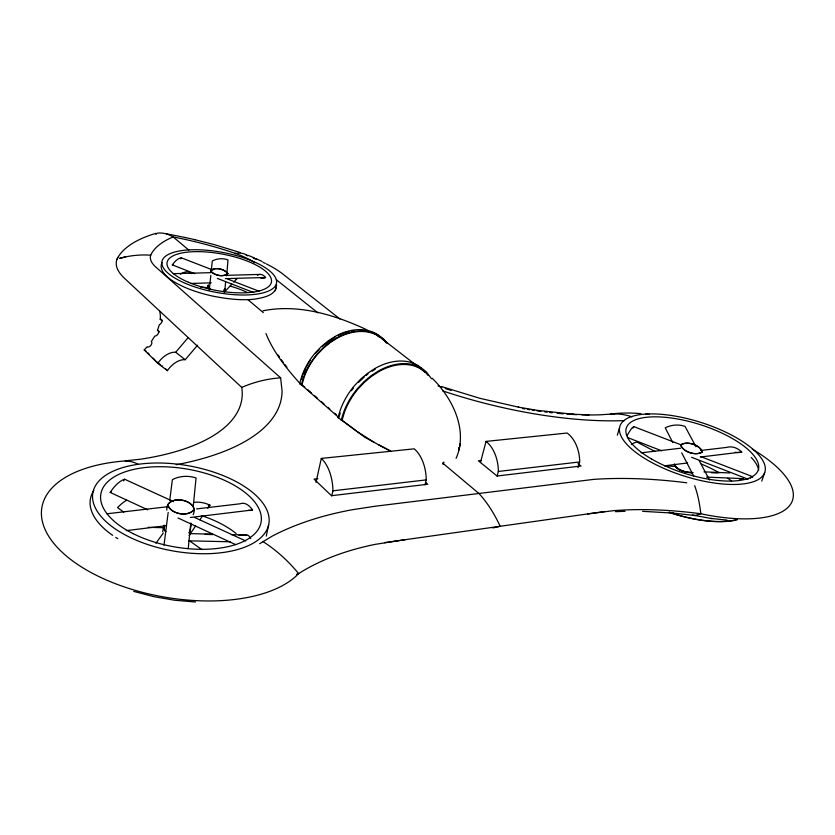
<?xml version="1.0" encoding="UTF-8"?>
<svg xmlns="http://www.w3.org/2000/svg" width="835" height="835" viewBox="0 0 835 835"><rect width="100%" height="100%" fill="white"/><g stroke="black" fill="none" stroke-linecap="round" stroke-linejoin="round"><path stroke-width="1.25" d="M189.806 530.642L189.274 532.824M456.098 458.363C468.383 430.265 452.654 398.316 432.279 378.307M165.915 531.749L163.618 528.534L164.098 525.653L163.733 528.899L165.56 531.404M224.772 291.749L225.575 281.98M226.682 275.874L227.986 259.894A18.151 16.982 6.4 0 0 212.299 261L211.37 269.621M197.571 345.189L185.224 359.718A18.819 11.669 -52.2 0 0 167.407 370.646L157.805 363.298L144.225 349.886L147.252 346.744A3.298 1.983 -51.9 0 0 150.843 345.377A3.298 1.983 -51.9 0 0 151.323 341.567L154.819 336.056A3.288 1.973 -51.5 0 0 158.347 333.395A3.288 1.973 -51.5 0 0 157.471 330.368L159.349 324.7A3.298 1.973 -51.3 0 0 162.021 321.235A3.298 1.973 -51.3 0 0 160.216 319.314L160.362 317.571A34.945 20.656 -51.8 0 0 159.694 311.309M188.23 548.532L190.777 523.054M193.25 506.292L196.058 477.985A27.346 24.048 4.4 0 0 172.386 479.645L169.745 500.269M209.261 289.912L210.827 275.393M163.984 545.245L168.19 512.398M193.146 514.704C200.515 499.194 165.288 493.005 166.823 510.101M176.164 464.751A258.913 105.179 7.6 0 0 282.053 390.801L280.623 377.837A103.874 86.088 -29.8 0 0 241.722 387.398L124.686 278.493A90.357 31.74 10.5 0 1 117.057 259.142L117.808 257.598A206.36 73.292 12 0 1 155.675 233.424L156.02 234.03L157.241 233.153A103.937 48.159 87 0 1 165.8 233.769L167.261 234.207A110.147 50.987 86.9 0 1 173.158 236.952L174.63 237.224A186.936 68.846 9.7 0 1 233.195 252.681L235.72 253.558A58.043 20.03 10.5 0 1 254.779 262.764M156.02 234.03L155.675 233.424M162.668 531.718L163.576 526.781M163.629 527.605L164.088 525.111M443.354 464.156L443.74 462.089L443.061 464.187M189.827 532.156L191.486 523.43M459.323 448.353L460.262 443.542M275.299 290.778L276.521 284.672C276.729 295.6 262.733 297.761 254.445 299.17C240.25 300.715 225.941 298.742 212.027 295.955C198.02 292.72 184.055 288.284 171.895 280.435C166.384 276.542 158.577 270.102 161.969 262.514M266.271 536.133L268.64 524.923A89.366 43.295 10 0 0 145.217 463.519A89.366 43.295 10 0 0 128.653 536.717A89.366 43.295 10 0 0 268.64 524.923M315.995 482.327L321.308 458.425L414.202 448.833A30.822 17.994 83.1 0 1 426.226 479.895L424.994 484.77M331.787 495.865L332.935 490.813A32.033 17.138 83.5 0 0 321.308 458.425M480.449 462.517L486.064 441.402L567.142 433.031A28.849 19.142 82.3 0 1 579.667 461.943L577.987 467.663M125.313 256.971A85.702 78.375 16.7 0 1 150.728 255.197L150.728 255.207A58.053 20.04 10.5 0 0 154.934 266.271L280.623 377.837M497.055 476.19L498.349 471.462A29.903 18.579 82.8 0 0 486.064 441.402M680.723 444.721C682.644 452.152 695.889 455.983 702.287 452.09C700.21 444.69 687.184 440.932 680.723 444.721L633.765 426.601A23.234 4.352 -68.4 0 0 627.106 435.703M301.529 379.184L302.5 375.76M431.538 378.766L426.341 371.888L417.897 365.448A56.665 40.184 -50.1 0 0 375.186 368.36L367.765 373.182L360.762 379.038L354.384 385.76A58.627 41.541 -50.1 0 0 338.123 417.625L338.885 417.625L301.852 385.175L304.128 377.169A55.705 40.623 -50.1 0 1 317.185 354.677L323.26 348.299L329.94 342.767L337.058 338.217A53.92 39.339 -50.1 0 1 378.328 335.952M339.229 416.456L340.273 412.928M390.999 451.558L364.916 437.31L342.037 420.381L344.469 412.156A57.751 40.821 -50.1 0 1 358.121 388.912L364.404 382.273L371.304 376.502L378.62 371.742A55.893 39.537 -50.1 0 1 420.694 368.809L425.725 372.608L428.188 375.52M617.326 435.181L619.57 427.76M117.057 259.142L117.808 257.598M761.75 481.117L764.662 472.693A76.016 28.087 17.6 0 0 664.629 414.619A76.016 28.087 17.6 0 0 647.824 460.325A76.016 28.087 17.6 0 0 764.662 472.693M150.728 255.207L151.156 254.237A173.941 60.621 12 0 1 172.386 237.255L173.158 236.952L188.814 250.082M189.19 532.981L189.806 530.809M194.085 509.715C187.823 517.199 171.133 514.224 167.741 505.102M189.096 535.454L195.578 526.06M199.899 519.798L202.78 515.612M207.811 508.306L209.971 505.175A27.148 23.317 34.3 0 0 194.638 502.284M155.874 543.293L163.316 533.022M157.805 363.298A18.944 11.638 -52.2 0 1 175.684 352.266L188.115 337.643M224.197 292.292L231.963 284.025M233.685 282.188L237.14 278.514A18.245 16.658 44.7 0 1 235.992 279.015M358.497 382.451L364.133 377.149M315.536 353.299L319.001 349.656M366.095 375.499L368.058 373.861M322.55 346.139L335.378 336.87M259.654 543.721L272.22 536.122A428.564 228.759 21 0 1 352.14 509.757L374.696 506.292L593.727 479.373A397.836 178.304 22.7 0 1 680.901 482.077L686.798 482.818M372.233 371.147L375.364 369.112M296.425 574.376L298.648 573.582A369.832 199.221 21.1 0 1 375.364 544.326L405.392 539.671M263.056 310.777C298.512 303.742 334.96 314.858 366.899 329.825M587.631 513.942L613.339 510.686A343.822 155.874 22.7 0 1 700.836 513.755A111.911 42.408 17.8 0 0 789.639 505.54A111.911 42.408 17.8 0 0 752.345 449.157M384.507 542.614L605.135 511.469M664.577 465.805L687.57 462.966M492.859 527.95L500.144 526.29A109.782 64.911 80.1 0 0 478.82 493.339M126.315 530.622L166.196 525.716M190.38 517.491L252.504 509.976A28.004 13.861 83.1 0 0 240.25 503.766L196.59 508.912M700.262 457.048L741.772 452.006A23.349 17.483 79.2 0 0 726.523 447.424L700.659 450.483M332.935 490.813L426.226 479.895M498.349 471.462L579.667 461.943M106.786 513.786L168.159 506.678M641.082 452.82L680.609 448.228M317.926 478.664L314.054 479.102L331.485 495.708L427.77 484.258L425.85 482.588M480.918 460.513L478.361 460.795L497.065 476.013L580.993 466.024L577.956 463.738M692.319 472.579C685.973 472.464 676.538 470.689 674.377 463.968C676.621 470.794 686.276 472.6 692.758 472.547M613.746 413.93L610.364 414.264L614.383 413.628A111.911 42.408 17.8 0 1 640.915 413.617M613.861 413.889L600.783 414.776A178.638 62.061 14.4 0 1 581.859 414.838M615.562 511.678L625.039 511.302M190.975 283.462L211.224 282.846M226.473 275.341L260.165 274.402M225.304 278.65L265.603 277.481A18.38 9.477 87.9 0 0 257.41 275.279M173.283 273.671L210.973 272.659M341.223 419.713L356.19 430.891M338.112 417.625L342.037 420.381M386.156 342.809L382.012 337.966L376.95 334.136A54.411 39.756 -50.1 0 0 335.252 336.39L328.071 340.972L321.329 346.556L315.192 352.996A56.331 41.124 -50.1 0 0 299.755 383.745L301.852 385.175M299.744 383.745L300.235 383.745C286.655 368.705 273.598 352.547 265.968 333.582M301.372 384.549L304.754 387.085M188.679 540.819L230.136 541.779M190.265 533.617L212.059 534.16M231.285 534.64L246.669 535.016M205.024 534.379L212.841 534.577M238.914 535.225L245.438 535.381A28.213 8.277 -88.6 0 1 250.73 538.596M148.254 527.313L163.848 527.72M642.574 511.323L673.407 513.118M572.257 414.191L589.03 414.88M706.514 477.109L743.39 478.632A23.411 13.684 -88.5 0 1 739.309 478.956M665.547 465.982L674.628 466.379M703.957 471.848L729.853 472.954M711.357 472.746L717.818 473.017M200.598 287.094L207.08 287.595M195.442 602.004L174.703 600.24L153.932 596.67L133.736 591.399M573.739 414.306L537.26 410.34L518.253 407.115L518.838 407.219L479.812 398.305L441.851 386.647M671.747 512.94L695.096 515.539L700.836 513.755A101.724 36.458 -83.2 0 0 694.668 485.678M692.445 515.038L710.752 518.42L726.951 520.08M710.752 518.42L712.203 518.577M166.384 233.779L185.537 237.578M194.607 239.624L213.572 244.425L240.386 252.577M185.276 237.516L194.993 239.708M235.72 253.558L235.084 253.329L235.72 253.558A83.135 33.014 -69.1 0 1 245.751 254.581L247.734 255.771L245.761 254.56M700.889 456.651L752.314 476.555M194.753 273.661L172.334 264.893A18.38 8.59 -68.6 0 1 181.404 257.838L212.904 270.06M691.589 457.288L748.191 479.248M227.684 279.057L259.059 291.248M627.607 437.55L661.623 450.796M217.361 278.42L253.725 292.584M248.131 255.364L254.571 257.994M255.886 258.568L262.065 261.438M153.149 358.163L155.446 360.71M147.764 509.83L110.199 492.42A28.15 12.421 -64.3 0 1 124.655 479.238L173.617 501.658M194.701 517.491L245.667 540.923M178.043 517.992L235.637 544.608M389.841 450.503L378.464 444.711M655.214 451.568L637.074 442.112A22.942 9.509 -61.5 0 0 631.5 444.491M191.737 273.619L188.428 271.772A18.203 11.94 -60.4 0 0 180.36 274.204M162.157 366.116L162.533 366.043M373.976 442.268L357.14 431.591M148.15 352.986L149.048 354.176M190.276 541.393L201.851 549.545M123.768 512.106L117.537 507.659A27.785 16.898 -53.9 0 1 126.711 500.207M377.42 335.607L379.414 337.11M420.903 368.903L424.942 371.951M144.225 349.886L146.135 351.347M416.237 365.26L376.616 334.626A53.837 39.328 -50.1 0 0 373.224 332.883M160.623 365.01L156.155 361.336M175.684 352.266L185.224 359.718M339.939 318.991L282.867 274.078A90.337 31.73 10.5 0 0 266.344 263.923M157.471 330.368L159.36 331.85M160.216 319.314L162.094 320.807M276.312 279.715L317.885 312.864M247.953 299.702L263.338 312.614M442.55 462.976L478.799 493.381M307.645 389.611L311.497 392.993M314.388 395.519L317.279 398.055M321.131 401.426L324.022 403.952M327.873 407.334L329.794 409.014M334.616 413.231L336.536 414.922M165.591 368.851L167.407 370.646M387.043 343.164L383.724 339.292L378.662 335.461A54.494 39.767 -50.1 0 0 336.933 337.737L329.742 342.34L322.988 347.934L316.851 354.384A56.415 41.134 -50.1 0 0 301.372 385.165M423.021 369.32L425.516 372.274M284.735 364.373L286.927 367.202M281.405 359.781L283.357 362.515M278.139 354.99L279.464 357.046M695.993 446.756L685.055 426.424A23.171 19.977 -21.3 0 0 665.245 427.812L672.759 442.519M699.271 460.774L709.5 479.958M681.725 452.852L693.854 476.367M458.832 447.654L459.01 450.065M230.053 286.061A52.657 19.195 10.6 0 1 247.243 292.438M224.688 288.597A8.715 3.11 10.6 0 1 223.978 290.413M210.253 289.077A8.715 3.11 10.6 0 1 208.541 285.142M181.404 257.838A18.62 8.799 -69.2 0 1 180.684 258.86M173.043 264.799A18.62 8.799 -69.2 0 1 172.334 264.893M265.603 277.481A18.474 9.54 88.6 0 1 260.009 277.585M209.971 505.175A27.43 23.797 35.8 0 1 208.259 505.833M201.381 515.571A80.4 40.946 9.9 0 1 236.18 533.544M189.983 531.133A13.329 6.628 9.9 0 1 189.347 533.127M164.996 530.851A13.329 6.628 9.9 0 1 164.328 525.633M124.655 479.238A28.599 12.932 -64.8 0 1 123.538 480.897M111.368 492.003A28.599 12.932 -64.8 0 1 110.199 492.42M252.504 509.976A28.087 14.059 84 0 1 248.329 510.279M421.216 368.016A56.822 40.195 -50.1 0 0 378.453 370.98L371.001 375.823L363.987 381.699L357.599 388.442A58.794 41.552 -50.1 0 0 341.264 420.381M338.509 335.252A53.837 39.328 -50.1 0 1 341.672 333.854M342.736 333.436A53.837 39.328 -50.1 0 1 348.915 331.485M351.368 330.952A53.837 39.328 -50.1 0 1 353.81 330.545M415.266 365.918A55.893 39.558 -50.1 0 1 419.901 368.141M304.942 373.203A55.392 40.404 -50.1 0 1 306.445 369.853M302.917 374.633A55.632 40.612 -50.1 0 1 305.861 367.911M306.424 366.805A55.632 40.612 -50.1 0 1 310.244 360.355M351.378 390.728A57.594 40.811 -50.1 0 1 353.466 387.993M576.881 414.661A178.638 62.061 14.4 0 1 566.881 414.087M563.26 413.816A178.638 62.061 14.4 0 1 557.143 413.273M552.196 412.761A178.638 62.061 14.4 0 1 549.701 412.48M547.186 412.187A178.638 62.061 14.4 0 1 544.671 411.874M540.871 411.384A178.638 62.061 14.4 0 1 537.051 410.841M534.494 410.465A178.638 62.061 14.4 0 1 532.093 410.1M529.693 409.724A178.638 62.061 14.4 0 1 527.282 409.327M524.871 408.92A178.638 62.061 14.4 0 1 522.449 408.503M451.15 390.467A178.638 62.061 14.4 0 1 445.347 388.505M441.746 387.231A178.638 62.061 14.4 0 1 438.083 385.916M645.758 414.066A111.911 42.408 17.8 0 1 649.473 414.484M624.496 420.589A212.069 72.593 14.4 0 1 442.54 390.822M253.287 258.182A90.337 31.73 10.5 0 1 256.042 259.278M263.035 262.326A90.337 31.73 10.5 0 1 265.259 263.38M751.187 457.382A72.207 26.887 17.7 0 1 758.671 470.241M611.836 414.066A96.088 67.186 78.7 0 1 631.991 416.832M117.839 538.7A89.804 43.837 10 0 1 115.762 537.406M112.662 535.35A89.804 43.837 10 0 1 93.864 490.448M241.712 387.377A217.747 89.648 7.5 0 1 140.656 459.198L120.929 461.306A135.562 67.343 9.9 0 0 81.329 566.85A135.562 67.343 9.9 0 0 298.648 573.582M262.66 541.383A122.599 91.913 56.3 0 1 298.617 573.614M125.208 461.129A117.808 49.557 83.7 0 1 138.474 464.49M735.802 519.881A75.265 29.361 18 0 1 669.138 512.231M701.41 464.083A68.533 26.73 18 0 1 719.144 472.746M727.828 478.288A68.533 26.73 18 0 1 731.669 481.158M737.315 519.756A75.62 29.496 18 0 1 669.075 512.366M692.935 472.652A11.346 4.321 17.8 0 1 681.778 470.648A11.346 4.321 17.8 0 1 674.576 465.022M750.373 478.204A24.079 2.735 -68.3 0 1 752.627 477.401M633.765 426.601A23.61 4.488 -68.6 0 1 633.055 427.969M741.772 452.006A23.39 17.692 81.1 0 1 735.197 452.257M224.698 288.868L224.197 290.089L224.698 288.868M207.591 286.029L208.165 287.584L209.856 288.827L207.675 286.875L208.364 285.132L207.591 286.029M227.746 273.483C223.759 277.679 213.739 275.362 210.514 270.759C214.585 266.626 224.458 268.922 227.746 273.483M194.231 509.047C189.002 517.669 170.423 514.287 167.762 504.768C173.169 496.314 191.361 499.633 194.231 509.047M125.323 256.909L119.582 258.37L125.323 256.909M227.746 273.64C223.456 277.491 213.51 275.456 210.524 270.603C214.877 266.814 224.688 268.828 227.746 273.64M702.412 451.662C696.484 456.515 683.468 452.069 680.577 445.139C686.61 440.4 699.396 444.784 702.412 451.662M188.449 282.261A53.064 18.422 10.7 0 0 271.25 282.794A53.064 18.422 10.7 0 0 198.145 251.638A53.064 18.422 10.7 0 0 188.449 282.261M185.516 283.42A58.283 20.238 10.7 0 0 276.322 283.879A58.283 20.238 10.7 0 0 195.87 249.728A58.283 20.238 10.7 0 0 185.516 283.42M133.162 533.659A81.36 39.412 10 0 0 260.864 523.253A81.36 39.412 10 0 0 148.87 467.151A81.36 39.412 10 0 0 133.162 533.659M651.55 458.989A69.211 25.572 17.6 0 0 758.086 470.449A69.211 25.572 17.6 0 0 667.269 417.51A69.211 25.572 17.6 0 0 651.55 458.989"/></g></svg>
